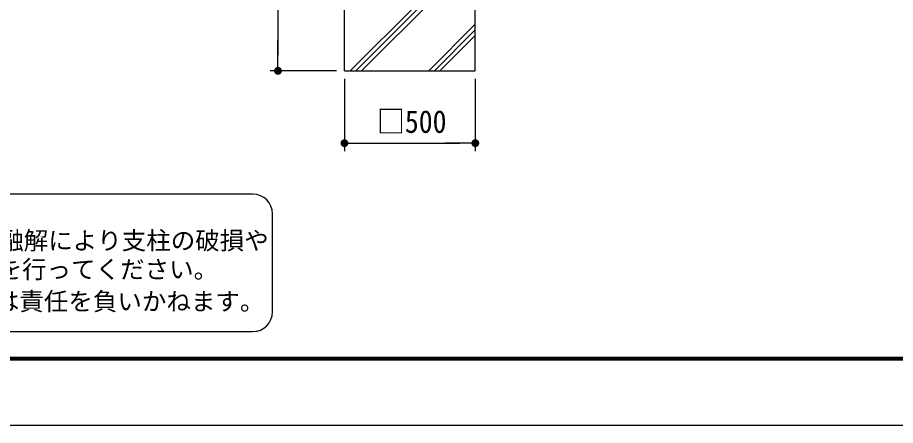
# Model space of a CAD drawing. Units: millimetres, scale not verified. Extents: x -5940 to 5940, y -4200 to 4200.
# Drawn here: x -2504 to 849, y -4200 to -2642 of the extents above; entities that cross this region are included whole.
import ezdxf
from ezdxf.enums import TextEntityAlignment as Align

# ---------------------------------------------------------------- set-up
doc = ezdxf.new("R2010")
doc.units = ezdxf.units.MM
doc.header["$LTSCALE"] = 20
for name, color, linetype, lineweight in [('0-0_5寸法', 1, 'Continuous', 25), ('0-1_SUNPOU', 1, 'Continuous', 25), ('0-6_0', 7, 'Continuous', 25), ('0-A_GL', 7, 'Continuous', 25), ('0-D_8部品', 7, 'Continuous', 25), ('0-F_D-TTL-TXT', 2, 'Continuous', 25)]:
    doc.layers.add(name, color=color, linetype=linetype, lineweight=lineweight)
doc.styles.add('ＭＳ ゴシック', font='')
doc.styles.get('ＭＳ ゴシック').set_extended_font_data('MS Gothic')

# ---------------------------------------------------------------- blocks, each defined once
blk = doc.blocks.new('A2_ver14_社名無')
at = {"layer": '0-6_0', "color": 3}
blk.add_lwpolyline([(-11900, 8420), (-20, 8420), (-20, 20), (-11900, 20)], close=True, dxfattribs=at)
at = {"layer": '0-6_0'}
for points in [[(-11500, 8170), (-420, 8170), (-420, 270), (-11500, 270)], [(-11497.5, 8167.5), (-422.5, 8167.5), (-422.5, 272.5), (-11497.5, 272.5)], [(-11495, 8165), (-425, 8165), (-425, 275), (-11495, 275)], [(-11492.5, 8162.5), (-427.5, 8162.5), (-427.5, 277.5), (-11492.5, 277.5)], [(-11490, 8160), (-430, 8160), (-430, 280), (-11490, 280)]]:
    blk.add_lwpolyline(points, close=True, dxfattribs=at)
blk = doc.blocks.new('M1')
at = {"layer": '0-1_SUNPOU'}
blk.add_line((-5, 0), (-38.576, 0), dxfattribs=at)
for points in [[(0, 0), (-5, 0), (-4.961, 0.627)], [(0, 0), (-4.961, -0.627), (-5, 0)], [(0, 0), (-4.961, 0.627), (-4.843, 1.243)], [(0, 0), (-4.843, -1.243), (-4.961, -0.627)], [(0, 0), (-4.843, 1.243), (-4.649, 1.841)], [(0, 0), (-4.649, -1.841), (-4.843, -1.243)], [(0, 0), (-4.649, 1.841), (-4.382, 2.409)], [(0, 0), (-4.382, -2.409), (-4.649, -1.841)], [(0, 0), (-4.382, 2.409), (-4.045, 2.939)], [(0, 0), (-4.045, -2.939), (-4.382, -2.409)], [(0, 0), (-4.045, 2.939), (-3.645, 3.423)], [(0, 0), (-3.645, -3.423), (-4.045, -2.939)], [(0, 0), (-3.645, 3.423), (-3.187, 3.853)], [(0, 0), (-3.187, -3.853), (-3.645, -3.423)], [(0, 0), (-3.187, 3.853), (-2.679, 4.222)], [(0, 0), (-2.679, -4.222), (-3.187, -3.853)], [(0, 0), (-2.679, 4.222), (-2.129, 4.524)], [(0, 0), (-2.129, -4.524), (-2.679, -4.222)], [(0, 0), (-2.129, 4.524), (-1.545, 4.755)], [(0, 0), (-1.545, -4.755), (-2.129, -4.524)], [(0, 0), (-1.545, 4.755), (-0.937, 4.911)], [(0, 0), (-0.937, -4.911), (-1.545, -4.755)], [(0, 0), (-0.937, 4.911), (-0.314, 4.99)], [(0, 0), (-0.314, -4.99), (-0.937, -4.911)], [(0, 0), (-0.314, 4.99), (0.314, 4.99)], [(0, 0), (0.314, -4.99), (-0.314, -4.99)], [(0, 0), (0.314, 4.99), (0.937, 4.911)], [(0, 0), (0.937, 4.911), (1.545, 4.755)], [(0, 0), (1.545, 4.755), (2.129, 4.524)], [(0, 0), (2.129, 4.524), (2.679, 4.222)], [(0, 0), (2.679, 4.222), (3.187, 3.853)], [(0, 0), (3.187, 3.853), (3.645, 3.423)], [(0, 0), (3.645, 3.423), (4.045, 2.939)], [(0, 0), (4.045, 2.939), (4.382, 2.409)], [(0, 0), (4.382, 2.409), (4.649, 1.841)], [(0, 0), (4.649, 1.841), (4.843, 1.243)], [(0, 0), (4.843, 1.243), (4.961, 0.627)], [(0, 0), (4.961, 0.627), (5, 0)], [(0, 0), (0.937, -4.911), (0.314, -4.99)], [(0, 0), (1.545, -4.755), (0.937, -4.911)], [(0, 0), (2.129, -4.524), (1.545, -4.755)], [(0, 0), (2.679, -4.222), (2.129, -4.524)], [(0, 0), (3.187, -3.853), (2.679, -4.222)], [(0, 0), (3.645, -3.423), (3.187, -3.853)], [(0, 0), (4.045, -2.939), (3.645, -3.423)], [(0, 0), (4.382, -2.409), (4.045, -2.939)], [(0, 0), (4.649, -1.841), (4.382, -2.409)], [(0, 0), (4.843, -1.243), (4.649, -1.841)], [(0, 0), (4.961, -0.627), (4.843, -1.243)], [(0, 0), (5, 0), (4.961, -0.627)]]:
    blk.add_solid(points, dxfattribs=at)

msp = doc.modelspace()

# ---------------------------------------------------------------- linework, layer by layer
at = {"layer": '0-0_5寸法'}
for p, q in [((-1509.58, -2205.13), (-1509.58, -2785.13)), ((-1285.83, -2845.13), (-1539.58, -2845.13)), ((-1255.83, -2875.13), (-1255.83, -3151.56)), ((-755.83, -2875.13), (-755.83, -3151.56)), ((-1195.83, -3121.56), (-815.83, -3121.56))]:
    msp.add_line(p, q, dxfattribs=at)
at = {"layer": '0-6_0'}
for p, q in [((-1255.83, -2845.13), (-1255.83, -2145.13)), ((-755.83, -2845.13), (-755.83, -2145.13)), ((-1191.11, -2845.13), (-755.83, -2409.85)), ((-1233.54, -2845.13), (-983.54, -2595.13)), ((-1212.32, -2845.13), (-962.32, -2595.13)), ((-933.54, -2845.13), (-755.83, -2667.42)), ((-912.32, -2845.13), (-755.83, -2688.63)), ((-891.11, -2845.13), (-755.83, -2709.85))]:
    msp.add_line(p, q, dxfattribs=at)
at = {"layer": '0-A_GL'}
msp.add_line((-1255.83, -2845.13), (-755.83, -2845.13), dxfattribs=at)
at = {"layer": '0-F_D-TTL-TXT'}
for p, q in [((-1605.78, -3316.43), (-5274.1, -3316.43)), ((-1530.78, -3766.43), (-1530.78, -3391.43)), ((-5274.1, -3841.43), (-1605.78, -3841.43))]:
    msp.add_line(p, q, dxfattribs=at)
for centre, start, end in [((-1605.78, -3391.43), 0, 90), ((-1605.78, -3766.43), 270, 0)]:
    msp.add_arc(centre, 75, start, end, dxfattribs=at)

# ---------------------------------------------------------------- block references
at = {"layer": '0-0_5寸法', "xscale": 3, "yscale": 3}
for p, rotation in [((-1509.58, -2845.13), 270), ((-1255.83, -3121.56), 180)]:
    msp.add_blockref('M1', p, dxfattribs=dict(at, rotation=rotation))
msp.add_blockref('M1', (-755.83, -3121.56), dxfattribs=at)
at = {"layer": '0-D_8部品'}
msp.add_blockref('A2_ver14_社名無', (5960, -4220), dxfattribs=at)

# ---------------------------------------------------------------- texts
at = {"layer": '0-0_5寸法', "color": 7, "style": 'ＭＳ ゴシック', "width": 0.9}
msp.add_text('□500', height=86.59, dxfattribs=at).set_placement((-1131.23, -3108.21), align=Align.BOTTOM_LEFT)
at = {"layer": '0-F_D-TTL-TXT', "color": 7, "style": 'ＭＳ ゴシック'}
for s, p in [('凍結の恐れがある場所への設置は、内部に溜まった雨水等の凍結融解により支柱の破損や', (-5288.83, -3548.45)), ('コンクリート基礎の破損の恐れがありますので施工時、水仕舞いを行ってください。', (-5295, -3658.58)), ('施工による水仕舞い不備で起こる支柱・基礎の破損について当社は責任を負いかねます。 ', (-5305.49, -3780.82))]:
    msp.add_text(s, height=68.62, dxfattribs=at).set_placement(p, align=Align.BOTTOM_LEFT)

doc.saveas('drawing.dxf')
